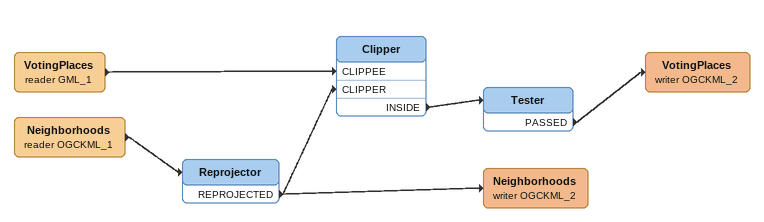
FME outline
VotingPlaces (reader GML_1)
    -> Clipper [CLIPPEE]
Neighborhoods (reader OGCKML_1)
    -> Reprojector
Reprojector
    REPROJECTED -> Clipper [CLIPPER]
    REPROJECTED -> Neighborhoods (writer OGCKML_2)
Clipper
    INSIDE -> Tester
Tester
    PASSED -> VotingPlaces (writer OGCKML_2)
VotingPlaces (writer OGCKML_2)
Neighborhoods (writer OGCKML_2)
